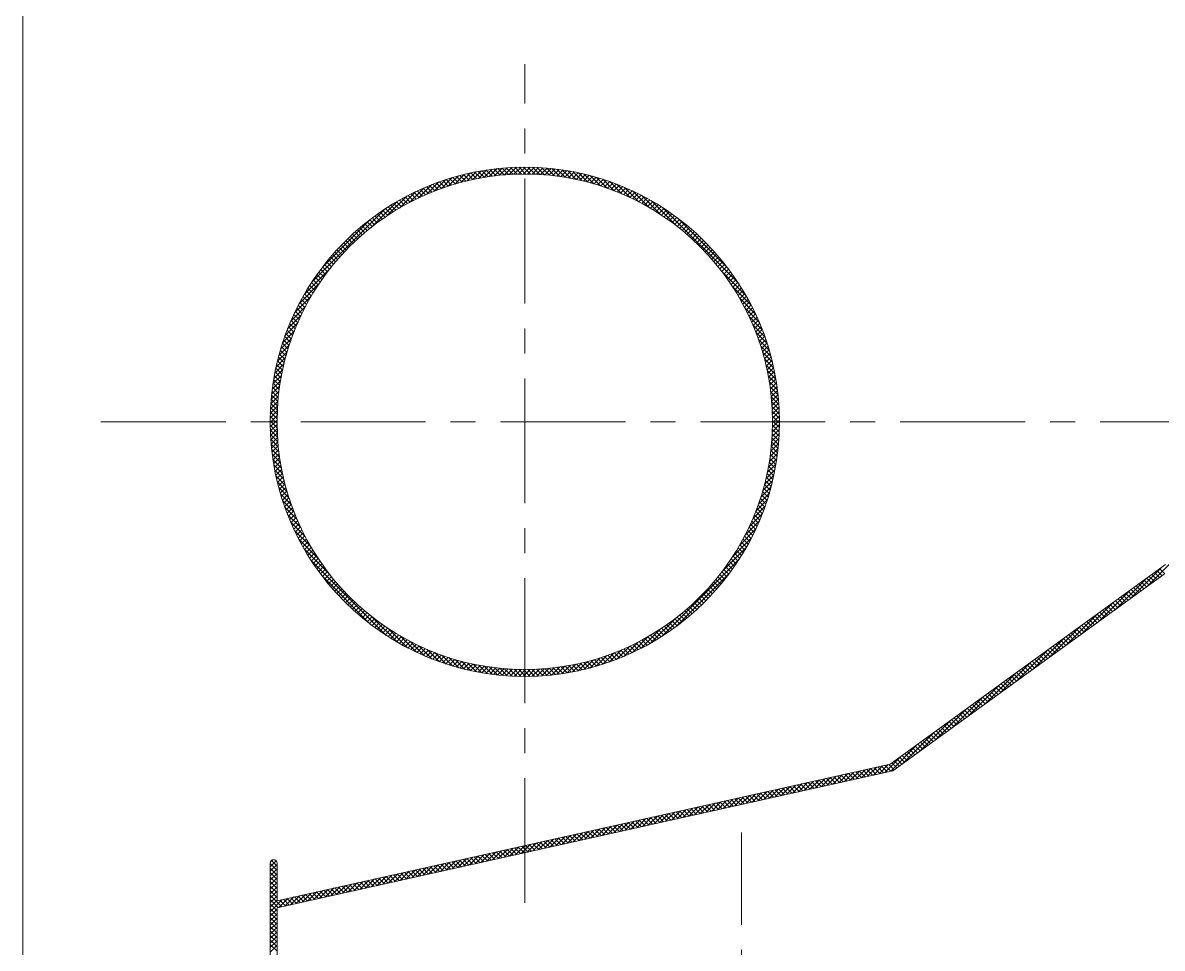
# Model space of a CAD drawing. Header units: millimetres. Extents: x -394 to 6212, y -2458 to 809.
# Drawn here: x 4704.7 to 4727.5, y -1843.38 to -1824.85 of the extents above; entities that cross this region are included whole.
import ezdxf

# ---------------------------------------------------------------- set-up
doc = ezdxf.new("R2010")
doc.units = ezdxf.units.MM
doc.linetypes.add('CENTERX2', pattern=[4, 2.5, -0.5, 0.5, -0.5])
for name, color, linetype, lineweight, true_color in [('1', 1, 'Continuous', 18, 0xff0000), ('2', 2, 'Continuous', 18, 0xffff00), ('3', 3, 'CENTERX2', 18, 0x00ff00)]:
    doc.layers.add(name, color=color, linetype=linetype, lineweight=lineweight, true_color=true_color)
pattern_1 = [(45, (4914.236501608363, -2369.496742959232), (-0.04490128060534576, 0.04490128060534577), []), (135, (4914.236501608363, -2369.496742959232), (-0.04490128060534577, -0.04490128060534576), [])]

msp = doc.modelspace()

# ---------------------------------------------------------------- hatches: boundary and pattern name
at = {"layer": '2'}
h = msp.add_hatch(dxfattribs=at)
h.set_pattern_fill('ANSI37', color=256, scale=0.02, style=0)
h.set_pattern_definition(pattern_1)
edge = h.paths.add_edge_path(flags=0)
edge.add_line((4714.746085567758, -1827.741493606588), (4714.746085567758, -1827.879883122637))
edge.add_arc((4714.746085538189, -1832.839286735021), 4.959403612383994, -2.6147972675971687e-12, 89.99999965837799, ccw=False)
edge.add_line((4719.705489150572, -1832.839286705451), (4719.843878666621, -1832.839286705451))
edge.add_arc((4714.746085537363, -1832.839286735847), 5.097793129258264, 1.277763891644039e-12, 89.99999965837608)
edge = h.paths.add_edge_path(flags=0)
edge.add_arc((4714.746085598154, -1832.839286735847), 5.097793129258321, 90.00000034162359, 179.9999999999987)
edge.add_line((4709.648292468895, -1832.839286705451), (4709.786681984944, -1832.839286705451))
edge.add_arc((4714.746085597328, -1832.839286735021), 4.959403612384193, 90.00000034162258, 180, ccw=False)
edge.add_line((4714.746085567758, -1827.879883122637), (4714.746085567758, -1827.741493606588))
edge = h.paths.add_edge_path(flags=0)
edge.add_arc((4714.746085537363, -1832.839286735847), 5.097793129258264, 1.277763891644039e-12, 89.99999965837608)
edge.add_line((4714.746085567758, -1827.741493606588), (4714.746085567758, -1827.879883122637))
edge.add_arc((4714.746085538189, -1832.839286735021), 4.959403612383994, -2.6147972675971687e-12, 89.99999965837799, ccw=False)
edge.add_arc((4714.746085538189, -1832.839286675881), 4.959403612384079, -89.99999965837873, 2.6716406864579767e-12, ccw=False)
edge.add_line((4714.746085567758, -1837.798690288265), (4714.746085567758, -1837.937079804314))
edge.add_arc((4714.746085537363, -1832.839286675056), 5.097793129258321, 270.0000003416239, 359.9999999999988)
edge = h.paths.add_edge_path(flags=0)
edge.add_arc((4714.746085597328, -1832.839286675881), 4.959403612383994, 179.9999999999974, 269.999999658378, ccw=False)
edge.add_arc((4714.746085597328, -1832.839286735021), 4.959403612384193, 90.00000034162258, 180, ccw=False)
edge.add_line((4714.746085567758, -1827.879883122637), (4714.746085567758, -1827.741493606588))
edge.add_arc((4714.746085598154, -1832.839286735847), 5.097793129258321, 90.00000034162359, 179.9999999999987)
edge.add_arc((4714.746085598154, -1832.839286675056), 5.097793129258264, 180.0000000000013, 269.9999996583761)
edge.add_line((4714.746085567758, -1837.937079804314), (4714.746085567758, -1837.798690288265))
h = msp.add_hatch(dxfattribs=at)
h.set_pattern_fill('ANSI37', color=256, scale=0.02, style=0)
h.set_pattern_definition(pattern_1)
edge = h.paths.add_edge_path(flags=0)
edge.add_line((4714.746085567758, -1827.879883122637), (4714.746085567758, -1827.741493606588))
edge.add_arc((4714.746085598154, -1832.839286735847), 5.097793129258321, 90.00000034162359, 179.9999999999987)
edge.add_line((4709.648292468895, -1832.839286705451), (4709.786681984944, -1832.839286705451))
edge.add_arc((4714.746085597328, -1832.839286735021), 4.959403612384193, 90.00000034162258, 180, ccw=False)
edge = h.paths.add_edge_path(flags=0)
edge.add_line((4714.746085567758, -1827.741493606588), (4714.746085567758, -1827.879883122637))
edge.add_arc((4714.746085538189, -1832.839286735021), 4.959403612383994, -2.6147972675971687e-12, 89.99999965837799, ccw=False)
edge.add_line((4719.705489150572, -1832.839286705451), (4719.843878666621, -1832.839286705451))
edge.add_arc((4714.746085537363, -1832.839286735847), 5.097793129258264, 1.277763891644039e-12, 89.99999965837608)

# ---------------------------------------------------------------- linework, layer by layer
at = {"layer": '1'}
for p, q in [((4704.697413685562, -1823.933680635593), (4704.697413685562, -1889.18444650932)), ((4714.746085567758, -1827.846302406054), (4714.746085567758, -1827.846302406054)), ((4727.571725778334, -1835.699139753713), (4722.057129499981, -1839.695304799295)), ((4727.54608556777, -1835.888625217366), (4722.115150653301, -1839.824164860626)), ((4722.057129499981, -1839.695304799295), (4709.786681984944, -1842.427209780289)), ((4722.115150653301, -1839.824164860626), (4709.786681984944, -1842.568987730521)), ((4709.648292468895, -1841.674509295429), (4709.648292468895, -1871.471872856273)), ((4709.786681984944, -1841.674509295429), (4709.786681984944, -1842.427209780289)), ((4709.786681984944, -1842.568987730521), (4709.786681984944, -1870.549139414391))]:
    msp.add_line(p, q, dxfattribs=at)
for radius in [5.097793098862894, 4.959403582814048]:
    msp.add_circle((4714.746085567758, -1832.839286705451), radius, dxfattribs=at)
msp.add_arc((4709.71748722692, -1841.674509295429), 0.06919475802442321, 0, 180, dxfattribs=at)
at = {"layer": '2'}
for p, q in [((4727.2059706169, -1836.135090309196), (4727.8063875022, -1835.534673423895)), ((4726.879828175181, -1836.371430189704), (4727.500517014492, -1835.750741350392)), ((4726.553685733461, -1836.607770070213), (4727.174374572774, -1835.987081230901)), ((4727.294142342767, -1836.07119646255), (4727.195046877394, -1835.972100997178)), ((4727.346212293108, -1836.03346385168), (4727.247116827735, -1835.934368386308)), ((4727.398282243448, -1835.995731240811), (4727.299186778077, -1835.896635775438)), ((4727.45035219379, -1835.95799862994), (4727.351256728416, -1835.858903164568)), ((4727.502422144129, -1835.92026601907), (4727.403326678757, -1835.821170553698)), ((4727.55449209447, -1835.8825334082), (4727.455396629098, -1835.783437942828)), ((4726.227543291741, -1836.844109950722), (4726.848232131055, -1836.22342111141)), ((4726.981722640723, -1836.297592127771), (4726.882627175351, -1836.198496662398)), ((4727.033792591064, -1836.259859516901), (4726.934697125691, -1836.160764051528)), ((4727.085862541404, -1836.222126906031), (4726.986767076032, -1836.123031440658)), ((4727.137932491745, -1836.18439429516), (4727.038837026372, -1836.085298829788)), ((4727.190002442086, -1836.14666168429), (4727.090906976713, -1836.047566218918)), ((4727.242072392426, -1836.10892907342), (4727.142976927054, -1836.009833608048)), ((4725.901400850022, -1837.080449831231), (4726.522089689335, -1836.459760991918)), ((4726.669302938679, -1836.523987792991), (4726.570207473307, -1836.424892327618)), ((4726.72137288902, -1836.486255182121), (4726.622277423647, -1836.387159716748)), ((4726.773442839361, -1836.448522571251), (4726.674347373988, -1836.349427105878)), ((4726.825512789701, -1836.410789960381), (4726.726417324329, -1836.311694495008)), ((4726.877582740042, -1836.373057349511), (4726.778487274669, -1836.273961884138)), ((4726.929652690383, -1836.335324738641), (4726.83055722501, -1836.236229273268)), ((4726.304813286295, -1836.788116069081), (4726.205717820922, -1836.689020603709)), ((4726.356883236635, -1836.750383458211), (4726.257787771263, -1836.651287992838)), ((4726.408953186976, -1836.712650847341), (4726.309857721603, -1836.613555381969)), ((4726.461023137317, -1836.674918236471), (4726.361927671944, -1836.575822771099)), ((4726.513093087658, -1836.637185625601), (4726.413997622285, -1836.538090160228)), ((4726.565163037998, -1836.599453014731), (4726.466067572625, -1836.500357549358)), ((4726.617232988339, -1836.561720403861), (4726.518137522966, -1836.462624938488)), ((4725.575258408302, -1837.316789711739), (4726.195947247616, -1836.696100872427)), ((4725.992393584251, -1837.014511734302), (4725.893298118878, -1836.915416268929)), ((4726.044463534592, -1836.976779123431), (4725.945368069219, -1836.877683658059)), ((4726.096533484932, -1836.939046512562), (4725.99743801956, -1836.839951047189)), ((4726.148603435273, -1836.901313901691), (4726.049507969899, -1836.802218436319)), ((4726.200673385614, -1836.863581290821), (4726.101577920241, -1836.764485825449)), ((4726.252743335954, -1836.825848679951), (4726.153647870582, -1836.726753214579)), ((4725.249115966582, -1837.553129592248), (4725.869804805896, -1836.932440752935)), ((4725.679973882206, -1837.240907399522), (4725.580878416835, -1837.141811934149)), ((4725.732043832548, -1837.203174788652), (4725.632948367174, -1837.104079323279)), ((4725.784113782889, -1837.165442177782), (4725.685018317516, -1837.066346712409)), ((4725.836183733229, -1837.127709566912), (4725.737088267857, -1837.028614101539)), ((4725.88825368357, -1837.089976956041), (4725.789158218196, -1836.990881490669)), ((4725.94032363391, -1837.052244345171), (4725.841228168538, -1836.953148879799)), ((4724.922973524864, -1837.789469472757), (4725.543662364176, -1837.168780633444)), ((4725.367554180163, -1837.467303064742), (4725.268458714791, -1837.368207599369)), ((4725.419624130504, -1837.429570453872), (4725.320528665132, -1837.330474988499)), ((4725.471694080845, -1837.391837843002), (4725.372598615471, -1837.292742377629)), ((4725.523764031185, -1837.354105232132), (4725.424668565813, -1837.255009766759)), ((4725.575833981526, -1837.316372621262), (4725.476738516153, -1837.217277155889)), ((4725.627903931867, -1837.278640010392), (4725.528808466494, -1837.179544545019)), ((4724.596831083144, -1838.025809353266), (4725.217519922457, -1837.405120513953)), ((4725.05513447812, -1837.693698729962), (4724.956039012746, -1837.59460326459)), ((4725.10720442846, -1837.655966119092), (4725.008108963088, -1837.556870653719)), ((4725.159274378801, -1837.618233508222), (4725.060178913428, -1837.519138042849)), ((4725.211344329142, -1837.580500897352), (4725.112248863768, -1837.48140543198)), ((4725.263414279481, -1837.542768286482), (4725.16431881411, -1837.443672821109)), ((4725.315484229823, -1837.505035675612), (4725.216388764449, -1837.405940210239)), ((4724.270688641425, -1838.262149233775), (4724.891377480738, -1837.641460394462)), ((4724.742714776075, -1837.920094395183), (4724.643619310702, -1837.82099892981)), ((4724.794784726417, -1837.882361784312), (4724.695689261043, -1837.78326631894)), ((4724.846854676756, -1837.844629173442), (4724.747759211385, -1837.74553370807)), ((4724.898924627098, -1837.806896562573), (4724.799829161724, -1837.7078010972)), ((4724.950994577438, -1837.769163951702), (4724.851899112065, -1837.67006848633)), ((4725.003064527778, -1837.731431340832), (4724.903969062406, -1837.632335875459)), ((4723.944546199706, -1838.498489114284), (4724.565235039019, -1837.87780027497)), ((4724.430295074031, -1838.146490060403), (4724.331199608659, -1838.04739459503)), ((4724.482365024372, -1838.108757449533), (4724.383269558999, -1838.00966198416)), ((4724.534434974713, -1838.071024838663), (4724.43533950934, -1837.97192937329)), ((4724.586504925053, -1838.033292227793), (4724.487409459681, -1837.93419676242)), ((4724.638574875395, -1837.995559616923), (4724.539479410021, -1837.89646415155)), ((4724.690644825734, -1837.957827006053), (4724.591549360362, -1837.85873154068)), ((4723.618403757986, -1838.734828994792), (4724.2390925973, -1838.114140155479)), ((4724.117875371988, -1838.372885725623), (4724.018779906615, -1838.27379026025)), ((4724.169945322328, -1838.335153114753), (4724.070849856955, -1838.23605764938)), ((4724.22201527267, -1838.297420503883), (4724.122919807296, -1838.19832503851)), ((4724.274085223009, -1838.259687893013), (4724.174989757637, -1838.16059242764)), ((4724.32615517335, -1838.221955282143), (4724.227059707977, -1838.12285981677)), ((4724.378225123692, -1838.184222671273), (4724.279129658318, -1838.0851272059)), ((4723.292261316266, -1838.971168875301), (4723.91295015558, -1838.350480035988)), ((4723.805455669944, -1838.599281390844), (4723.706360204571, -1838.500185925471)), ((4723.857525620284, -1838.561548779973), (4723.758430154911, -1838.4624533146)), ((4723.909595570625, -1838.523816169103), (4723.810500105252, -1838.424720703731)), ((4723.961665520966, -1838.486083558233), (4723.862570055593, -1838.386988092861)), ((4724.013735471306, -1838.448350947363), (4723.914640005934, -1838.34925548199)), ((4724.065805421647, -1838.410618336493), (4723.966709956274, -1838.31152287112)), ((4722.966118874547, -1839.20750875581), (4723.58680771386, -1838.586819916497)), ((4723.4930359679, -1838.825677056064), (4723.393940502527, -1838.726581590691)), ((4723.545105918241, -1838.787944445193), (4723.446010452868, -1838.688848979821)), ((4723.597175868581, -1838.750211834324), (4723.498080403208, -1838.651116368951)), ((4723.649245818922, -1838.712479223453), (4723.550150353549, -1838.613383758081)), ((4723.701315769262, -1838.674746612583), (4723.60222030389, -1838.575651147211)), ((4723.753385719603, -1838.637014001713), (4723.65429025423, -1838.537918536341)), ((4722.639976432827, -1839.443848636319), (4723.260665272141, -1838.823159797005)), ((4723.180616265856, -1839.052072721284), (4723.081520800483, -1838.952977255911)), ((4723.232686216197, -1839.014340110414), (4723.133590750824, -1838.915244645041)), ((4723.284756166537, -1838.976607499544), (4723.185660701165, -1838.877512034171)), ((4723.336826116878, -1838.938874888674), (4723.237730651505, -1838.839779423301)), ((4723.388896067218, -1838.901142277804), (4723.289800601846, -1838.802046812431)), ((4723.440966017559, -1838.863409666934), (4723.341870552186, -1838.764314201561)), ((4722.313833991107, -1839.680188516827), (4722.934522830421, -1839.059499677514)), ((4722.868196563812, -1839.278468386504), (4722.76910109844, -1839.179372921131)), ((4722.920266514153, -1839.240735775634), (4722.821171048779, -1839.141640310261)), ((4722.972336464493, -1839.203003164764), (4722.873240999121, -1839.103907699391)), ((4723.024406414834, -1839.165270553894), (4722.925310949461, -1839.066175088521)), ((4723.076476365175, -1839.127537943024), (4722.977380899802, -1839.028442477651)), ((4723.128546315515, -1839.089805332154), (4723.029450850143, -1838.990709866781)), ((4722.070003471346, -1839.834216475379), (4722.608380388701, -1839.295839558022)), ((4722.555776861768, -1839.504864051724), (4722.456681396396, -1839.405768586352)), ((4722.607846812109, -1839.467131440854), (4722.508751346736, -1839.368035975481)), ((4722.65991676245, -1839.429398829984), (4722.560821297076, -1839.330303364612)), ((4722.711986712789, -1839.391666219114), (4722.612891247418, -1839.292570753742)), ((4722.764056663131, -1839.353933608244), (4722.664961197757, -1839.254838142871)), ((4722.816126613472, -1839.316200997374), (4722.717031148099, -1839.217105532001)), ((4721.954480831475, -1839.859936554039), (4722.282237946983, -1839.532179438531)), ((4722.243357159725, -1839.731259716945), (4722.144261694351, -1839.632164251572)), ((4722.295427110064, -1839.693527106074), (4722.196331644693, -1839.594431640702)), ((4722.347497060406, -1839.655794495205), (4722.248401595032, -1839.556699029832)), ((4722.399567010747, -1839.618061884335), (4722.300471545374, -1839.518966418962)), ((4722.451636961086, -1839.580329273464), (4722.352541495715, -1839.481233808092)), ((4722.503706911428, -1839.542596662594), (4722.404611446054, -1839.443501197222)), ((4721.030299712509, -1840.065697183319), (4721.212683854625, -1839.883313041203)), ((4721.14582235238, -1840.039977104658), (4721.328206494496, -1839.857592962543)), ((4721.341152702768, -1839.996488555728), (4721.225192296055, -1839.880528149014)), ((4721.261344992251, -1840.014257025999), (4721.443729134367, -1839.831872883883)), ((4721.414602357703, -1839.980135649452), (4721.29864195099, -1839.864175242738)), ((4721.488052012639, -1839.963782743177), (4721.372091605925, -1839.847822336463)), ((4721.376867632122, -1839.988536947339), (4721.559251774237, -1839.806152805223)), ((4721.561501667575, -1839.947429836902), (4721.44554126086, -1839.831469430188)), ((4721.492390271993, -1839.962816868679), (4721.674774414108, -1839.780432726563)), ((4721.63495132251, -1839.931076930626), (4721.518990915796, -1839.815116523912)), ((4721.708400977444, -1839.914724024351), (4721.592440570732, -1839.798763617637)), ((4721.607912911863, -1839.937096790019), (4721.790297053978, -1839.754712647903)), ((4721.78185063238, -1839.898371118076), (4721.665890225666, -1839.782410711362)), ((4721.723435551734, -1839.911376711359), (4721.905819693849, -1839.728992569243)), ((4721.855300287316, -1839.8820182118), (4721.739339880602, -1839.766057805086)), ((4721.928749942252, -1839.865665305525), (4721.812789535537, -1839.749704898811)), ((4721.838958191605, -1839.885656632699), (4722.02134233372, -1839.703272490583)), ((4722.002199597186, -1839.849312399249), (4721.886239190473, -1839.733351992536)), ((4722.075649252121, -1839.832959492974), (4721.959688845408, -1839.71699908626)), ((4722.139217259043, -1839.806724938685), (4722.033138500343, -1839.700646179985)), ((4722.191287209384, -1839.768992327815), (4722.092191744011, -1839.669896862442)), ((4720.106118593544, -1840.271457812599), (4720.28850273566, -1840.089073670483)), ((4720.312857533674, -1840.225429243583), (4720.19689712696, -1840.109468836869)), ((4720.221641233415, -1840.245737733939), (4720.40402537553, -1840.063353591823)), ((4720.386307188609, -1840.209076337307), (4720.270346781896, -1840.093115930594)), ((4720.337163873286, -1840.220017655279), (4720.519548015402, -1840.037633513163)), ((4720.459756843544, -1840.192723431032), (4720.34379643683, -1840.076763024318)), ((4720.53320649848, -1840.176370524757), (4720.417246091765, -1840.060410118043)), ((4720.452686513156, -1840.194297576619), (4720.635070655271, -1840.011913434503)), ((4720.606656153415, -1840.160017618481), (4720.490695746701, -1840.044057211767)), ((4720.68010580835, -1840.143664712206), (4720.564145401637, -1840.027704305492)), ((4720.568209153027, -1840.168577497959), (4720.750593295143, -1839.986193355843)), ((4720.753555463285, -1840.127311805931), (4720.637595056573, -1840.011351399217)), ((4720.683731792898, -1840.142857419299), (4720.866115935013, -1839.960473277183)), ((4720.827005118221, -1840.110958899655), (4720.711044711506, -1839.994998492941)), ((4720.900454773157, -1840.09460599338), (4720.784494366442, -1839.978645586666)), ((4720.799254432768, -1840.117137340639), (4720.981638574884, -1839.934753198523)), ((4720.973904428092, -1840.078253087104), (4720.857944021378, -1839.96229268039)), ((4720.914777072639, -1840.091417261979), (4721.097161214755, -1839.909033119863)), ((4721.047354083027, -1840.061900180829), (4720.931393676314, -1839.945939774115)), ((4721.120803737962, -1840.045547274554), (4721.004843331249, -1839.92958686784)), ((4721.194253392898, -1840.029194368278), (4721.078292986183, -1839.913233961565)), ((4721.267703047833, -1840.012841462003), (4721.151742641119, -1839.896881055289)), ((4719.066414834708, -1840.502938520539), (4719.248798976823, -1840.320554378424)), ((4719.284562364579, -1840.454369931438), (4719.168601957865, -1840.338409524724)), ((4719.181937474578, -1840.477218441879), (4719.364321616694, -1840.294834299763)), ((4719.358012019515, -1840.438017025162), (4719.2420516128, -1840.322056618449)), ((4719.297460114449, -1840.451498363219), (4719.479844256564, -1840.269114221103)), ((4719.43146167445, -1840.421664118887), (4719.315501267736, -1840.305703712173)), ((4719.504911329384, -1840.405311212612), (4719.388950922671, -1840.289350805898)), ((4719.41298275432, -1840.425778284559), (4719.595366896436, -1840.243394142443)), ((4719.57836098432, -1840.388958306336), (4719.462400577606, -1840.272997899623)), ((4719.52850539419, -1840.400058205899), (4719.710889536305, -1840.217674063783)), ((4719.651810639256, -1840.372605400061), (4719.535850232542, -1840.256644993347)), ((4719.725260294192, -1840.356252493786), (4719.609299887477, -1840.240292087072)), ((4719.644028034061, -1840.374338127239), (4719.826412176177, -1840.191953985123)), ((4719.798709949126, -1840.33989958751), (4719.682749542413, -1840.223939180796)), ((4719.872159604061, -1840.323546681235), (4719.756199197348, -1840.207586274521)), ((4719.759550673932, -1840.348618048579), (4719.941934816047, -1840.166233906463)), ((4719.945609258997, -1840.30719377496), (4719.829648852283, -1840.191233368246)), ((4719.875073313802, -1840.322897969919), (4720.057457455918, -1840.140513827803)), ((4720.019058913933, -1840.290840868684), (4719.903098507219, -1840.17488046197)), ((4720.092508568868, -1840.274487962409), (4719.976548162154, -1840.158527555695)), ((4719.990595953674, -1840.297177891259), (4720.172980095789, -1840.114793749143)), ((4720.165958223803, -1840.258135056133), (4720.049997817089, -1840.14217464942)), ((4720.239407878738, -1840.241782149858), (4720.123447472024, -1840.125821743144)), ((4718.026711075871, -1840.734419228479), (4718.209095217987, -1840.552035086364)), ((4718.256267195484, -1840.683310619293), (4718.14030678877, -1840.567350212579)), ((4718.142233715742, -1840.708699149819), (4718.324617857857, -1840.526315007703)), ((4718.32971685042, -1840.666957713017), (4718.213756443705, -1840.550997306304)), ((4718.257756355613, -1840.682979071159), (4718.440140497729, -1840.500594929043)), ((4718.403166505355, -1840.650604806742), (4718.287206098641, -1840.534644400028)), ((4718.476616160291, -1840.634251900467), (4718.360655753577, -1840.518291493753)), ((4718.373278995483, -1840.657258992499), (4718.555663137598, -1840.474874850383)), ((4718.550065815225, -1840.617898994191), (4718.434105408513, -1840.501938587478)), ((4718.488801635354, -1840.631538913839), (4718.67118577747, -1840.449154771723)), ((4718.623515470161, -1840.601546087916), (4718.507555063446, -1840.485585681202)), ((4718.696965125097, -1840.585193181641), (4718.581004718382, -1840.469232774927)), ((4718.604324275225, -1840.605818835179), (4718.78670841734, -1840.423434693063)), ((4718.770414780032, -1840.568840275365), (4718.654454373318, -1840.452879868652)), ((4718.719846915095, -1840.580098756519), (4718.902231057211, -1840.397714614403)), ((4718.843864434967, -1840.55248736909), (4718.727904028254, -1840.436526962376)), ((4718.917314089902, -1840.536134462815), (4718.801353683189, -1840.420174056101)), ((4718.835369554967, -1840.554378677859), (4719.017753697082, -1840.371994535743)), ((4718.990763744838, -1840.519781556539), (4718.874803338123, -1840.403821149825)), ((4719.064213399774, -1840.503428650264), (4718.948252993059, -1840.38746824355)), ((4718.950892194836, -1840.528658599199), (4719.133276336952, -1840.346274457083)), ((4719.137663054708, -1840.487075743988), (4719.021702647995, -1840.371115337274)), ((4719.211112709643, -1840.470722837713), (4719.09515230293, -1840.354762430999)), ((4716.987007317035, -1840.965899936419), (4717.169391459151, -1840.783515794304)), ((4717.102529956906, -1840.940179857759), (4717.284914099021, -1840.757795715644)), ((4717.301421681324, -1840.895898400873), (4717.185461274612, -1840.779937994159)), ((4717.218052596776, -1840.914459779099), (4717.400436738892, -1840.732075636984)), ((4717.37487133626, -1840.879545494597), (4717.258910929546, -1840.763585087883)), ((4717.448320991196, -1840.863192588322), (4717.332360584482, -1840.747232181608)), ((4717.333575236647, -1840.888739700439), (4717.515959378763, -1840.706355558324)), ((4717.521770646132, -1840.846839682046), (4717.405810239417, -1840.730879275332)), ((4717.449097876517, -1840.863019621779), (4717.631482018633, -1840.680635479664)), ((4717.595220301067, -1840.830486775771), (4717.479259894353, -1840.714526369057)), ((4717.668669956001, -1840.814133869496), (4717.552709549288, -1840.698173462782)), ((4717.564620516388, -1840.837299543119), (4717.747004658504, -1840.654915401004)), ((4717.742119610937, -1840.79778096322), (4717.626159204223, -1840.681820556506)), ((4717.680143156259, -1840.811579464459), (4717.862527298375, -1840.629195322344)), ((4717.815569265873, -1840.781428056945), (4717.699608859159, -1840.665467650231)), ((4717.889018920808, -1840.765075150669), (4717.773058514094, -1840.649114743956)), ((4717.795665796129, -1840.785859385799), (4717.978049938245, -1840.603475243684)), ((4717.962468575743, -1840.748722244394), (4717.846508169029, -1840.63276183768)), ((4717.911188436001, -1840.760139307139), (4718.093572578116, -1840.577755165024)), ((4718.035918230678, -1840.732369338119), (4717.919957823964, -1840.616408931405)), ((4718.109367885614, -1840.716016431844), (4717.9934074789, -1840.60005602513)), ((4718.182817540549, -1840.699663525568), (4718.066857133836, -1840.583703118854)), ((4715.947303558199, -1841.197380644359), (4716.129687700314, -1841.014996502244)), ((4716.062826198069, -1841.171660565699), (4716.245210340185, -1840.989276423584)), ((4716.273126512231, -1841.124839088728), (4716.157166105517, -1841.008878682014)), ((4716.178348837941, -1841.145940487039), (4716.360732980056, -1840.963556344924)), ((4716.346576167166, -1841.108486182452), (4716.230615760453, -1840.992525775738)), ((4716.29387147781, -1841.120220408379), (4716.476255619926, -1840.937836266264)), ((4716.420025822101, -1841.092133276177), (4716.304065415387, -1840.976172869463)), ((4716.493475477037, -1841.075780369901), (4716.377515070322, -1840.959819963188)), ((4716.409394117682, -1841.094500329719), (4716.591778259797, -1840.912116187604)), ((4716.566925131972, -1841.059427463626), (4716.450964725258, -1840.943467056912)), ((4716.640374786907, -1841.043074557351), (4716.524414380194, -1840.927114150637)), ((4716.524916757552, -1841.068780251059), (4716.707300899668, -1840.886396108944)), ((4716.713824441842, -1841.026721651075), (4716.597864035129, -1840.910761244362)), ((4716.640439397423, -1841.043060172399), (4716.822823539538, -1840.860676030284)), ((4716.787274096778, -1841.0103687448), (4716.671313690063, -1840.894408338086)), ((4716.860723751714, -1840.994015838525), (4716.744763344999, -1840.878055431811)), ((4716.755962037294, -1841.017340093739), (4716.93834617941, -1840.834955951624)), ((4716.934173406648, -1840.977662932249), (4716.818212999935, -1840.861702525536)), ((4716.871484677164, -1840.991620015079), (4717.053868819279, -1840.809235872964)), ((4717.007623061583, -1840.961310025974), (4716.89166265487, -1840.84534961926)), ((4717.081072716519, -1840.944957119699), (4716.965112309805, -1840.828996712985)), ((4717.154522371455, -1840.928604213423), (4717.03856196474, -1840.812643806709)), ((4717.22797202639, -1840.912251307148), (4717.112011619676, -1840.796290900434)), ((4714.907599799362, -1841.428861352299), (4715.089983941478, -1841.246477210184)), ((4715.023122439233, -1841.40314127364), (4715.205506581348, -1841.220757131524)), ((4715.244831343136, -1841.353779776583), (4715.128870936422, -1841.237819369868)), ((4715.138645079103, -1841.377421194979), (4715.321029221219, -1841.195037052864)), ((4715.318280998072, -1841.337426870307), (4715.202320591357, -1841.221466463593)), ((4715.254167718975, -1841.351701116319), (4715.43655186109, -1841.169316974204)), ((4715.391730653007, -1841.321073964032), (4715.275770246293, -1841.205113557318)), ((4715.465180307941, -1841.304721057757), (4715.349219901228, -1841.188760651043)), ((4715.369690358844, -1841.325981037659), (4715.55207450096, -1841.143596895544)), ((4715.538629962877, -1841.288368151481), (4715.422669556163, -1841.172407744767)), ((4715.485212998716, -1841.300260958999), (4715.667597140831, -1841.117876816884)), ((4715.612079617813, -1841.272015245206), (4715.496119211099, -1841.156054838492)), ((4715.685529272748, -1841.255662338931), (4715.569568866034, -1841.139701932217)), ((4715.600735638586, -1841.274540880339), (4715.783119780702, -1841.092156738224)), ((4715.758978927683, -1841.239309432655), (4715.643018520969, -1841.123349025941)), ((4715.716258278457, -1841.248820801679), (4715.898642420572, -1841.066436659564)), ((4715.832428582618, -1841.22295652638), (4715.716468175904, -1841.106996119666)), ((4715.905878237554, -1841.206603620104), (4715.78991783084, -1841.09064321339)), ((4715.831780918328, -1841.22310072302), (4716.014165060444, -1841.040716580904)), ((4715.97932789249, -1841.190250713829), (4715.863367485776, -1841.074290307115)), ((4716.052777547424, -1841.173897807554), (4715.936817140711, -1841.05793740084)), ((4716.12622720236, -1841.157544901278), (4716.010266795645, -1841.041584494564)), ((4716.199676857295, -1841.141191995003), (4716.083716450581, -1841.025231588289)), ((4713.867896040525, -1841.66034206024), (4714.050280182641, -1841.477957918124)), ((4713.983418680396, -1841.63462198158), (4714.165802822512, -1841.452237839464)), ((4714.098941320267, -1841.60890190292), (4714.281325462382, -1841.426517760804)), ((4714.216536174041, -1841.582720464438), (4714.100575767327, -1841.466760057724)), ((4714.289985828977, -1841.566367558162), (4714.174025422262, -1841.450407151448)), ((4714.214463960137, -1841.58318182426), (4714.396848102253, -1841.400797682144)), ((4714.363435483912, -1841.550014651887), (4714.247475077198, -1841.434054245173)), ((4714.436885138847, -1841.533661745612), (4714.320924732134, -1841.417701338898)), ((4714.329986600009, -1841.5574617456), (4714.512370742124, -1841.375077603484)), ((4714.510334793782, -1841.517308839336), (4714.394374387069, -1841.401348432622)), ((4714.445509239879, -1841.53174166694), (4714.627893381995, -1841.349357524824)), ((4714.583784448718, -1841.500955933061), (4714.467824042003, -1841.384995526347)), ((4714.657234103654, -1841.484603026785), (4714.541273696939, -1841.368642620072)), ((4714.56103187975, -1841.50602158828), (4714.743416021865, -1841.323637446164)), ((4714.730683758589, -1841.46825012051), (4714.614723351875, -1841.352289713796)), ((4714.676554519621, -1841.480301509619), (4714.858938661737, -1841.297917367504)), ((4714.804133413523, -1841.451897214235), (4714.688173006811, -1841.335936807521)), ((4714.877583068459, -1841.435544307959), (4714.761622661745, -1841.319583901246)), ((4714.792077159491, -1841.454581430959), (4714.974461301606, -1841.272197288844)), ((4714.951032723395, -1841.419191401684), (4714.83507231668, -1841.30323099497)), ((4715.024482378331, -1841.402838495409), (4714.908521971616, -1841.286878088695)), ((4715.097932033264, -1841.386485589133), (4714.981971626552, -1841.270525182419)), ((4715.1713816882, -1841.370132682858), (4715.055421281487, -1841.254172276144)), ((4709.648292468895, -1841.749027816178), (4709.769004728805, -1841.628315556269)), ((4709.786681984944, -1841.822599458297), (4709.648292468895, -1841.684209942248)), ((4709.648292468895, -1841.838830377389), (4709.786681984944, -1841.70044086134)), ((4709.650553892781, -1841.656963831082), (4709.699941762572, -1841.607575961291)), ((4709.786681984944, -1841.732796897086), (4709.674317603296, -1841.620432515438)), ((4712.94371492156, -1841.86610268952), (4713.126099063676, -1841.683718547404)), ((4713.059237561431, -1841.84038261086), (4713.241621703546, -1841.657998468744)), ((4713.188241004947, -1841.811661152293), (4713.072280598233, -1841.695700745579)), ((4713.261690659881, -1841.795308246017), (4713.145730253168, -1841.679347839303)), ((4713.174760201302, -1841.8146625322), (4713.357144343418, -1841.632278390084)), ((4713.335140314817, -1841.778955339742), (4713.219179908103, -1841.662994933028)), ((4713.290282841172, -1841.78894245354), (4713.472666983287, -1841.606558311424)), ((4713.408589969753, -1841.762602433467), (4713.292629563039, -1841.646642026752)), ((4713.482039624688, -1841.746249527191), (4713.366079217974, -1841.630289120477)), ((4713.405805481043, -1841.76322237488), (4713.588189623159, -1841.580838232764)), ((4713.555489279623, -1841.729896620916), (4713.43952887291, -1841.613936214202)), ((4713.628938934558, -1841.713543714641), (4713.512978527844, -1841.597583307927)), ((4713.521328120913, -1841.73750229622), (4713.703712263029, -1841.555118154104)), ((4713.702388589494, -1841.697190808365), (4713.58642818278, -1841.581230401651)), ((4713.636850760784, -1841.71178221756), (4713.8192349029, -1841.529398075444)), ((4713.775838244429, -1841.68083790209), (4713.659877837716, -1841.564877495376)), ((4713.849287899365, -1841.664484995815), (4713.733327492651, -1841.5485245891)), ((4713.752373400655, -1841.6860621389), (4713.934757542771, -1841.503677996784)), ((4713.9227375543, -1841.648132089539), (4713.806777147585, -1841.532171682825)), ((4713.996187209235, -1841.631779183263), (4713.880226802521, -1841.51581877655)), ((4714.069636864171, -1841.615426276988), (4713.953676457457, -1841.499465870274)), ((4714.143086519106, -1841.599073370713), (4714.027126112393, -1841.483112963999)), ((4709.786681984944, -1841.912402019507), (4709.648292468895, -1841.774012503458)), ((4709.648292468895, -1841.9286329386), (4709.786681984944, -1841.790243422551)), ((4709.786681984944, -1842.002204580718), (4709.648292468895, -1841.863815064669)), ((4709.648292468895, -1842.01843549981), (4709.786681984944, -1841.880045983762)), ((4711.904011162724, -1842.09758339746), (4712.086395304839, -1841.915199255345)), ((4712.019533802595, -1842.0718633188), (4712.20191794471, -1841.889479176685)), ((4712.159945835852, -1842.040601840148), (4712.043985429138, -1841.924641433434)), ((4712.233395490787, -1842.024248933873), (4712.117435084074, -1841.908288527158)), ((4712.135056442465, -1842.04614324014), (4712.31744058458, -1841.863759098024)), ((4712.306845145722, -1842.007896027597), (4712.19088473901, -1841.891935620883)), ((4712.250579082336, -1842.02042316148), (4712.432963224452, -1841.838039019364)), ((4712.380294800658, -1841.991543121322), (4712.264334393943, -1841.875582714608)), ((4712.453744455594, -1841.975190215046), (4712.337784048879, -1841.859229808332)), ((4712.366101722207, -1841.99470308282), (4712.548485864321, -1841.812318940704)), ((4712.527194110528, -1841.958837308771), (4712.411233703815, -1841.842876902057)), ((4712.481624362077, -1841.96898300416), (4712.664008504193, -1841.786598862044)), ((4712.600643765463, -1841.942484402495), (4712.48468335875, -1841.826523995782)), ((4712.674093420399, -1841.92613149622), (4712.558133013685, -1841.810171089506)), ((4712.597147001948, -1841.9432629255), (4712.779531144064, -1841.760878783384)), ((4712.747543075335, -1841.909778589945), (4712.63158266862, -1841.793818183231)), ((4712.820992730271, -1841.893425683669), (4712.705032323556, -1841.777465276956)), ((4712.712669641818, -1841.91754284684), (4712.895053783934, -1841.735158704724)), ((4712.894442385205, -1841.877072777394), (4712.778481978492, -1841.76111237068)), ((4712.82819228169, -1841.89182276818), (4713.010576423805, -1841.709438626064)), ((4712.96789204014, -1841.860719871119), (4712.851931633427, -1841.744759464405)), ((4713.041341695076, -1841.844366964843), (4712.925381288362, -1841.72840655813)), ((4713.114791350012, -1841.828014058568), (4712.998830943297, -1841.712053651854)), ((4709.786681984944, -1842.092007141928), (4709.648292468895, -1841.95361762588)), ((4709.648292468895, -1842.108238061021), (4709.786681984944, -1841.969848544972)), ((4709.786681984944, -1842.181809703139), (4709.648292468895, -1842.043420187091)), ((4709.648292468895, -1842.198040622232), (4709.786681984944, -1842.059651106183)), ((4709.786681984944, -1842.27161226435), (4709.648292468895, -1842.133222748301)), ((4709.648292468895, -1842.287843183442), (4709.786681984944, -1842.149453667394)), ((4710.864307403887, -1842.3290641054), (4711.046691546003, -1842.146679963284)), ((4710.979830043758, -1842.30334402674), (4711.162214185873, -1842.120959884625)), ((4711.131650666757, -1842.269542528003), (4711.015690260043, -1842.153582121289)), ((4711.205100321693, -1842.253189621727), (4711.089139914979, -1842.137229215013)), ((4711.095352683629, -1842.27762394808), (4711.277736825745, -1842.095239805964)), ((4711.278549976628, -1842.236836715452), (4711.162589569914, -1842.120876308738)), ((4711.210875323499, -1842.25190386942), (4711.393259465614, -1842.069519727305)), ((4711.351999631563, -1842.220483809177), (4711.236039224849, -1842.104523402463)), ((4711.425449286498, -1842.204130902901), (4711.309488879784, -1842.088170496187)), ((4711.32639796337, -1842.22618379076), (4711.508782105486, -1842.043799648645)), ((4711.498898941434, -1842.187777996626), (4711.38293853472, -1842.071817589912)), ((4711.441920603241, -1842.2004637121), (4711.624304745356, -1842.018079569985)), ((4711.57234859637, -1842.171425090351), (4711.456388189656, -1842.055464683637)), ((4711.645798251304, -1842.155072184075), (4711.529837844591, -1842.039111777361)), ((4711.557443243111, -1842.17474363344), (4711.739827385227, -1841.992359491325)), ((4711.71924790624, -1842.1387192778), (4711.603287499525, -1842.022758871086)), ((4711.672965882983, -1842.14902355478), (4711.855350025098, -1841.966639412664)), ((4711.792697561175, -1842.122366371525), (4711.676737154461, -1842.00640596481)), ((4711.866147216111, -1842.106013465249), (4711.750186809397, -1841.990053058535)), ((4711.788488522853, -1842.12330347612), (4711.970872664968, -1841.940919334005)), ((4711.939596871046, -1842.089660558974), (4711.823636464333, -1841.97370015226)), ((4712.013046525981, -1842.073307652698), (4711.897086119267, -1841.957347245984)), ((4712.086496180917, -1842.056954746423), (4711.970535774202, -1841.940994339709)), ((4709.786681984944, -1842.36141482556), (4709.648292468895, -1842.223025309512)), ((4709.648292468895, -1842.377645744653), (4709.786681984944, -1842.239256228605)), ((4709.883006532857, -1842.547541934684), (4709.648292468895, -1842.312827870722)), ((4709.648292468895, -1842.467448305864), (4709.786681984944, -1842.329058789815)), ((4709.824603645051, -1842.56054481334), (4710.006987787167, -1842.378160671225)), ((4709.940126284921, -1842.53482473468), (4710.122510427037, -1842.352440592565)), ((4710.103355497662, -1842.498483215858), (4709.987395090949, -1842.382522809144)), ((4710.055648924792, -1842.50910465602), (4710.238033066908, -1842.326720513905)), ((4710.176805152598, -1842.482130309582), (4710.060844745884, -1842.366169902868)), ((4710.250254807534, -1842.465777403307), (4710.134294400819, -1842.349816996593)), ((4710.171171564663, -1842.48338457736), (4710.353555706779, -1842.301000435245)), ((4710.323704462469, -1842.449424497032), (4710.207744055755, -1842.333464090318)), ((4710.397154117403, -1842.433071590756), (4710.281193710691, -1842.317111184042)), ((4710.286694204534, -1842.4576644987), (4710.469078346649, -1842.275280356585)), ((4710.470603772339, -1842.416718684481), (4710.354643365625, -1842.300758277767)), ((4710.402216844404, -1842.43194442004), (4710.58460098652, -1842.249560277925)), ((4710.544053427275, -1842.400365778206), (4710.42809302056, -1842.284405371492)), ((4710.617503082211, -1842.38401287193), (4710.501542675496, -1842.268052465216)), ((4710.517739484276, -1842.40622434138), (4710.700123626391, -1842.223840199265)), ((4710.690952737145, -1842.367659965655), (4710.574992330432, -1842.251699558941)), ((4710.633262124145, -1842.38050426272), (4710.815646266261, -1842.198120120604)), ((4710.76440239208, -1842.351307059379), (4710.648441985366, -1842.235346652666)), ((4710.837852047016, -1842.334954153104), (4710.721891640302, -1842.21899374639)), ((4710.748784764017, -1842.35478418406), (4710.931168906132, -1842.172400041945)), ((4710.911301701952, -1842.318601246829), (4710.795341295237, -1842.202640840115)), ((4710.984751356887, -1842.302248340553), (4710.868790950173, -1842.18628793384)), ((4711.058201011821, -1842.285895434278), (4710.942240605108, -1842.169935027564)), ((4709.809556877921, -1842.563894840959), (4709.648292468895, -1842.402630431933)), ((4709.648292468895, -1842.647053428285), (4709.891465147295, -1842.403880749885)), ((4709.648292468895, -1842.557250867075), (4709.786681984944, -1842.418861351026)), ((4709.786681984944, -1842.630822509193), (4709.648292468895, -1842.492432993144)), ((4709.786681984944, -1842.720625070403), (4709.648292468895, -1842.582235554355)), ((4709.648292468895, -1842.736855989496), (4709.786681984944, -1842.598466473447)), ((4709.956456187792, -1842.531189028409), (4709.840495781078, -1842.415228621694)), ((4710.029905842727, -1842.514836122133), (4709.913945436014, -1842.398875715419)), ((4709.786681984944, -1842.810427631614), (4709.648292468895, -1842.672038115565)), ((4709.648292468895, -1842.826658550706), (4709.786681984944, -1842.688269034658)), ((4709.786681984944, -1842.900230192824), (4709.648292468895, -1842.761840676776)), ((4709.648292468895, -1842.916461111917), (4709.786681984944, -1842.778071595869)), ((4709.786681984944, -1842.990032754035), (4709.648292468895, -1842.851643237987)), ((4709.648292468895, -1843.006263673128), (4709.786681984944, -1842.867874157079)), ((4709.786681984944, -1843.079835315246), (4709.648292468895, -1842.941445799197)), ((4709.648292468895, -1843.096066234339), (4709.786681984944, -1842.95767671829)), ((4709.786681984944, -1843.169637876457), (4709.648292468895, -1843.031248360408)), ((4709.648292468895, -1843.185868795549), (4709.786681984944, -1843.047479279501)), ((4709.786681984944, -1843.259440437667), (4709.648292468895, -1843.121050921619)), ((4709.648292468895, -1843.27567135676), (4709.786681984944, -1843.137281840711)), ((4709.786681984944, -1843.349242998878), (4709.648292468895, -1843.210853482829)), ((4709.648292468895, -1843.365473917971), (4709.786681984944, -1843.227084401922)), ((4709.786681984944, -1843.439045560089), (4709.648292468895, -1843.30065604404)), ((4709.648292468895, -1843.455276479181), (4709.786681984944, -1843.316886963133))]:
    msp.add_line(p, q, dxfattribs=at)
at = {"layer": '3'}
for p, q in [((4714.746085567758, -1842.470633820918), (4714.746085567758, -1825.681343388894)), ((4706.259713012629, -1832.839286705451), (4750.127168609868, -1832.839286705451)), ((4719.086085567758, -1870.911124092368), (4719.086085567758, -1841.060751623535))]:
    msp.add_line(p, q, dxfattribs=at)

doc.saveas('drawing.dxf')
